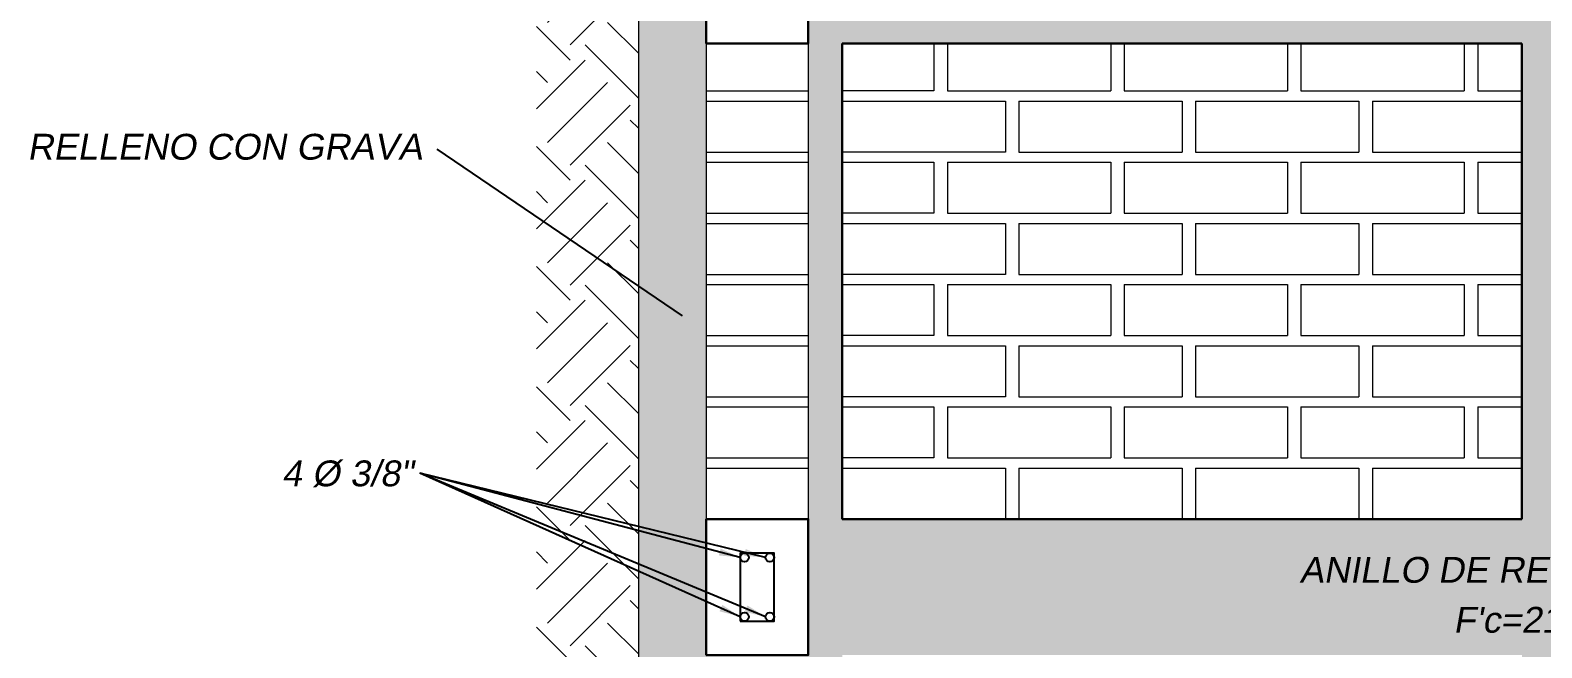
# Model space of a CAD drawing. Header units: metres. Extents: x 4293 to 4528, y 2596 to 2639.
# Drawn here: x 4466.004 to 4468.228, y 2628.6 to 2629.509 of the extents above; entities that cross this region are included whole.
import ezdxf
from ezdxf.enums import TextEntityAlignment as Align

# ---------------------------------------------------------------- set-up
doc = ezdxf.new("R2010")
doc.units = ezdxf.units.M
for name, color, linetype, lineweight in [('a. acero', 150, 'Continuous', 25), ('a. grava', 252, 'Continuous', 5), ('a. Ladrillos', 24, 'Continuous', 15), ('a. terreno', 79, 'Continuous', 9), ('A.B LADRILLO', 24, 'Continuous', 5), ('A.Texto', 180, 'Continuous', 5), ('cimiento', 6, 'Continuous', 30), ('columna', 212, 'Continuous', 30), ('concreto', 252, 'Continuous', 5)]:
    doc.layers.add(name, color=color, linetype=linetype, lineweight=lineweight)
doc.styles.add('ARIAL', font='arial.ttf', dxfattribs={"oblique": 10})
doc.dimstyles.new('Esc 1-25', dxfattribs={"dimscale": 0.25, "dimtxt": 0.15, "dimasz": 0.125, "dimexe": 0.1, "dimexo": 0.1, "dimgap": 0.15, "dimtad": 2, "dimtih": 1, "dimtoh": 1, "dimzin": 4, "dimdsep": 46, "dimtxsty": 'ARIAL', "dimblk": 'ARCHTICK', "dimcen": 0.5, "dimdle": 0.1, "dimadec": 0, "dimazin": 0, "dimtfac": 1, "dimtofl": 0, "dimtmove": 2, "dimatfit": 3, "dimfxl": 1, "dimtolj": 1, "dimtzin": 0, "dimarcsym": 1})

# ---------------------------------------------------------------- blocks, each defined once
blk = doc.blocks.new('_ArchTick')
at = {"color": 0, "linetype": 'ByBlock', "const_width": 0.15}
blk.add_lwpolyline([(-0.5, -0.5), (0.5, 0.5)], dxfattribs=at)

msp = doc.modelspace()

# ---------------------------------------------------------------- hatches: boundary and pattern name
at = {"layer": 'a. grava'}
h = msp.add_hatch(dxfattribs=at)
h.set_pattern_fill('GRAVEL', color=256, scale=0.1, style=0)
h.set_pattern_definition([(228.0128, (4409.5989635, 2630.692744), (-0.7999998232, -0.9000001342), [0.0134536, -1.3319088]), (184.9697, (4409.5899635, 2630.6827437), (1.20000010515, 0.0999991307), [0.0230868, -2.2855925]), (132.5104, (4409.5669635, 2630.680744), (0.99999907183, -1.1000008674), [0.0162788, -1.6116032]), (267.2737, (4409.5279635, 2630.6557437), (0.09999960177, 2.0000000295), [0.0210238, -2.0813558]), (292.8337, (4409.5269635, 2630.6347437), (-0.50000099054, 1.19999964118), [0.0206155, -2.0409373]), (357.2737, (4409.5349635, 2630.6157437), (-2.0000000295, 0.09999960177), [0.0210238, -2.0813558]), (37.6942, (4409.5559635, 2630.6147437), (-1.30000073456, -0.99999904052), [0.0278029, -2.7524849]), (72.2553, (4409.5779635, 2630.6317437), (0.70000107627, 2.19999962312), [0.0262488, -2.5986321]), (121.4296, (4409.5859635, 2630.6567437), (-0.8000008234, 1.29999950365), [0.021095, -2.0884073]), (175.2364, (4409.5749635, 2630.674744), (1.1000000946, -0.0999991533), [0.0240832, -1.1800763]), (222.3974, (4409.5509635, 2630.6767437), (-1.2000007351, -1.0999992082), [0.0311448, -3.0833375]), (138.8141, (4409.626963, 2630.654744), (-0.7000002947, 0.5999997313), [0.0106301, -1.0523844]), (171.4692, (4409.6189635, 2630.6617437), (1.2999998285, -0.200000791), [0.0202237, -2.0021511]), (225, (4409.59896, 2630.664744), (-1e-17, -0.10000003), [0.0141421, -0.1272792]), (203.1986, (4409.591963, 2630.676744), (0.499999973, 0.2000001325), [0.0076158, -0.7539615]), (291.8014, (4409.584963, 2630.673744), (-0.099999991, 0.3000000273), [0.0107703, -0.5277462]), (30.9638, (4409.588963, 2630.663744), (0.299999802, 0.2000002484), [0.0174929, -0.5656023]), (161.5651, (4409.603963, 2630.672744), (0.200000043, -0.09999984), [0.0126491, -0.3035787]), (16.3895, (4409.5269635, 2630.6737437), (1.00000021984, 0.299999271), [0.01772, -1.7542845]), (70.3462, (4409.5439635, 2630.678744), (-0.3999995247, -1.10000021356), [0.0148661, -1.4717408]), (293.1986, (4409.603963, 2630.692744), (-0.2000001325, 0.499999973), [0.0152315, -0.7463458]), (343.6105, (4409.6099635, 2630.6787437), (-1.00000021984, 0.299999271), [0.01772, -1.7542845]), (339.444, (4409.526963, 2630.611744), (-0.5000001845, 0.1999995996), [0.017088, -0.8373124]), (294.7751, (4409.5429635, 2630.605744), (-0.4999992189, 1.1000003422), [0.0143178, -1.4174643]), (66.8014, (4409.604963, 2630.592744), (0.2000001325, 0.499999973), [0.0152315, -0.7463458]), (17.354, (4409.6109635, 2630.6067437), (-1.3000002019, -0.3999994502), [0.0167631, -1.6595424]), (69.444, (4409.555963, 2630.592744), (-0.1999995996, -0.5000001845), [0.008544, -0.8458564]), (101.3099, (4409.598963, 2630.592744), (-0.099999763, 0.400000075), [0.005099, -0.5048029]), (165.9638, (4409.597963, 2630.597744), (0.300000055, -0.099999806), [0.0206155, -0.391695]), (186.009, (4409.5779635, 2630.6027437), (0.9999999751, 0.09999993175), [0.019105, -1.8913923]), (303.6901, (4409.588963, 2630.654744), (-0.100000133, 0.199999956), [0.0144222, -0.3461329]), (353.1572, (4409.5969635, 2630.6427437), (1.69999993655, -0.2000007998), [0.0251794, -2.4927563]), (60.9454, (4409.621963, 2630.639744), (-0.4000000027, -0.7000000385), [0.0102956, -1.0192674]), (90, (4409.62696, 2630.64874), (-0.1, 0.1), [0.006, -0.094]), (120.2564, (4409.5759635, 2630.605744), (0.3999994887, -0.7000002456), [0.0138924, -1.375352]), (48.0128, (4409.5689635, 2630.617744), (0.7999998232, 0.9000001342), [0.0269072, -1.3184552]), (0, (4409.58696, 2630.63774), (0.1, 0.1), [0.026, -0.074]), (325.3048, (4409.6129635, 2630.637744), (-0.9999994259, 0.70000086096), [0.0158114, -1.5653274]), (254.0546, (4409.625963, 2630.628744), (-0.099999989, -0.4000000127), [0.0145602, -0.7134508]), (207.646, (4409.6219635, 2630.6147437), (-1.89999958072, -1.00000077132), [0.0237065, -2.3469474]), (175.4261, (4409.6009635, 2630.6037437), (-1.30000005583, 0.09999948012), [0.0250799, -2.4829074])])
h.paths.add_polyline_path([(4466.9986, 2630.5844), (4466.8986, 2630.5844), (4466.8986, 2627.2394), (4466.9986, 2627.2394)])
at = {"layer": 'a. terreno', "ltscale": 0.5}
h = msp.add_hatch(dxfattribs=at)
h.set_pattern_fill('EARTH', color=256, scale=0.5, angle=45, style=0)
h.set_pattern_definition([(45, (4303.45636, 2617.99641), (1e-17, 0.1767767), [0.125, -0.125]), (45, (4303.42321, 2618.02955), (1e-17, 0.1767767), [0.125, -0.125]), (45, (4303.39007, 2618.0627), (1e-17, 0.1767767), [0.125, -0.125]), (135, (4303.39007, 2618.0848), (-0.1767767, 3e-17), [0.125, -0.125]), (135, (4303.42321, 2618.11794), (-0.1767767, 3e-17), [0.125, -0.125]), (135, (4303.45636, 2618.15109), (-0.1767767, 3e-17), [0.125, -0.125])])
h.paths.add_polyline_path([(4466.8986, 2630.7344), (4466.7486, 2630.7344), (4466.7486, 2627.2394), (4466.8986, 2627.2394)])
at = {"layer": 'concreto', "ltscale": 0.5}
h = msp.add_hatch(dxfattribs=at)
h.set_pattern_fill('AR-CONC', color=256, scale=0.02, angle=45, style=0)
h.set_pattern_definition([(95, (4272.2352, 2619.29062), (0.1103104, 0.092561416), [0.015, -0.165]), (40, (4272.2352, 2619.29062), (-0.12599843, 0.08675363), [0.012, -0.132]), (145.451444, (4272.24439, 2619.29833), (-0.01568803, 0.17931504), [0.01274804, -0.14022842]), (91.1842, (4272.20691, 2619.3189), (0.17433868, 0.12752276), [0.0225, -0.2475]), (141.63564, (4272.22144, 2619.32953), (-0.00558001, 0.26994233), [0.01912207, -0.21034275]), (36.18416, (4272.20691, 2619.3189), (-0.00558001, 0.26994233), [0.018, -0.198]), (66, (4272.22813, 2619.32597), (0.141354314, 0.027476495), [0.015, -0.165]), (11, (4272.22813, 2619.32597), (-0.06814172, 0.13696169), [0.012, -0.132]), (116.451445, (4272.2399, 2619.32826), (0.073212595, 0.16443818), [0.01274804, -0.14022842]), (82.5, (4272.2352, 2619.29062), (-0.045358637, 0.048797964), [0, -0.1304, 0, -0.134, 0, -0.1325]), (52.5, (4272.2352, 2619.29062), (-0.018574588, 0.09298189), [0, -0.0764, 0, -0.1274, 0, -0.0505]), (12.5, (4272.20366, 2619.25908), (0.078683633, 0.072304152), [0, -0.05, 0, -0.156, 0, -0.207]), (2.5, (4272.18952, 2619.24494), (0.068317997, 0.09663196), [0, -0.065, 0, -0.1036, 0, -0.147])])
h.paths.add_polyline_path([(4468.3986, 2629.6894), (4468.3986, 2630.5844), (4468.1986, 2630.5844), (4468.1986, 2629.6894), (4467.1986, 2629.6894), (4467.1986, 2630.5844), (4467.1486, 2630.5844), (4467.1486, 2627.7394), (4467.6486, 2627.7394), (4469.2486, 2627.7394), (4469.4486, 2627.7394), (4469.4486, 2630.5844), (4469.3986, 2630.5844), (4469.3986, 2629.6894)])
h.paths.add_polyline_path([(4468.3986, 2629.4894), (4469.3986, 2629.4894), (4469.3986, 2628.7894), (4468.3986, 2628.7894)], flags=16)
h.paths.add_polyline_path([(4468.1986, 2629.4894), (4468.1986, 2628.7894), (4467.1986, 2628.7894), (4467.1986, 2629.4894)], flags=16)
h.paths.add_polyline_path([(4468.3986, 2628.5894), (4469.3986, 2628.5894), (4469.3986, 2627.8894), (4468.3986, 2627.8894)], flags=16)
h.paths.add_polyline_path([(4468.1986, 2628.5894), (4468.1986, 2627.8894), (4467.1986, 2627.8894), (4467.1986, 2628.5894)], flags=16)

# ---------------------------------------------------------------- linework, layer by layer
at = {"layer": 'a. acero'}
msp.add_lwpolyline([(4467.0486, 2628.6394), (4467.0986, 2628.6394), (4467.0986, 2628.7394), (4467.0486, 2628.7394)], close=True, dxfattribs=at)
for centre in [(4467.0549, 2628.733), (4467.0922, 2628.733), (4467.0549, 2628.6457), (4467.0922, 2628.6457)]:
    msp.add_circle(centre, 0.00635, dxfattribs=at)
at = {"layer": 'a. grava'}
msp.add_line((4466.8986, 2630.5844), (4466.8986, 2627.2394), dxfattribs=at)
at = {"layer": 'a. Ladrillos'}
for p, q in [((4466.9986, 2629.4894), (4466.9986, 2628.7894)), ((4467.3336, 2629.4894), (4467.3336, 2629.4194)), ((4467.3536, 2629.4894), (4467.3536, 2629.4194)), ((4467.5936, 2629.4894), (4467.5936, 2629.4194)), ((4467.6136, 2629.4894), (4467.6136, 2629.4194)), ((4467.8536, 2629.4894), (4467.8536, 2629.4194)), ((4467.8736, 2629.4894), (4467.8736, 2629.4194)), ((4468.1136, 2629.4894), (4468.1136, 2629.4194)), ((4468.1336, 2629.4894), (4468.1336, 2629.4194)), ((4466.9986, 2629.4194), (4467.1486, 2629.4194)), ((4467.3336, 2629.4194), (4467.1986, 2629.4194)), ((4467.3536, 2629.4194), (4467.5936, 2629.4194)), ((4467.6136, 2629.4194), (4467.8536, 2629.4194)), ((4467.8736, 2629.4194), (4468.1136, 2629.4194)), ((4468.1336, 2629.4194), (4468.1986, 2629.4194)), ((4466.9986, 2629.4044), (4467.1486, 2629.4044)), ((4466.9986, 2629.4044), (4467.1486, 2629.4044)), ((4467.1986, 2629.4044), (4467.4386, 2629.4044)), ((4467.4386, 2629.4044), (4467.4386, 2629.3294)), ((4467.4586, 2629.4044), (4467.4586, 2629.3294)), ((4467.4586, 2629.4044), (4467.6986, 2629.4044)), ((4467.6986, 2629.4044), (4467.6986, 2629.3294)), ((4467.7186, 2629.4044), (4467.7186, 2629.3294)), ((4467.7186, 2629.4044), (4467.9586, 2629.4044)), ((4467.9586, 2629.4044), (4467.9586, 2629.3294)), ((4467.9786, 2629.4044), (4467.9786, 2629.3294)), ((4467.9786, 2629.4044), (4468.1986, 2629.4044)), ((4466.9986, 2629.3294), (4467.1486, 2629.3294)), ((4467.4386, 2629.3294), (4467.1986, 2629.3294)), ((4467.4586, 2629.3294), (4467.6986, 2629.3294)), ((4467.7186, 2629.3294), (4467.9586, 2629.3294)), ((4467.9786, 2629.3294), (4468.1986, 2629.3294)), ((4466.9986, 2629.3144), (4467.1486, 2629.3144)), ((4466.9986, 2629.3144), (4467.1486, 2629.3144)), ((4467.1986, 2629.3144), (4467.3336, 2629.3144)), ((4467.3336, 2629.3144), (4467.3336, 2629.2394)), ((4467.3536, 2629.3144), (4467.3536, 2629.2394)), ((4467.3536, 2629.3144), (4467.5936, 2629.3144)), ((4467.5936, 2629.3144), (4467.5936, 2629.2394)), ((4467.6136, 2629.3144), (4467.6136, 2629.2394)), ((4467.6136, 2629.3144), (4467.8536, 2629.3144)), ((4467.8536, 2629.3144), (4467.8536, 2629.2394)), ((4467.8736, 2629.3144), (4467.8736, 2629.2394)), ((4467.8736, 2629.3144), (4468.1136, 2629.3144)), ((4468.1136, 2629.3144), (4468.1136, 2629.2394)), ((4468.1336, 2629.3144), (4468.1336, 2629.2394)), ((4468.1336, 2629.3144), (4468.1986, 2629.3144)), ((4466.9986, 2629.2394), (4467.1486, 2629.2394)), ((4467.3336, 2629.2394), (4467.1986, 2629.2394)), ((4467.3536, 2629.2394), (4467.5936, 2629.2394)), ((4467.6136, 2629.2394), (4467.8536, 2629.2394)), ((4467.8736, 2629.2394), (4468.1136, 2629.2394)), ((4468.1336, 2629.2394), (4468.1986, 2629.2394)), ((4466.9986, 2629.2244), (4467.1486, 2629.2244)), ((4466.9986, 2629.2244), (4467.1486, 2629.2244)), ((4467.1986, 2629.2244), (4467.4386, 2629.2244)), ((4467.4386, 2629.2244), (4467.4386, 2629.1494)), ((4467.4586, 2629.2244), (4467.4586, 2629.1494)), ((4467.4586, 2629.2244), (4467.6986, 2629.2244)), ((4467.6986, 2629.2244), (4467.6986, 2629.1494)), ((4467.7186, 2629.2244), (4467.7186, 2629.1494)), ((4467.7186, 2629.2244), (4467.9586, 2629.2244)), ((4467.9586, 2629.2244), (4467.9586, 2629.1494)), ((4467.9786, 2629.2244), (4467.9786, 2629.1494)), ((4467.9786, 2629.2244), (4468.1986, 2629.2244)), ((4466.9986, 2629.1494), (4467.1486, 2629.1494)), ((4467.4386, 2629.1494), (4467.1986, 2629.1494)), ((4467.4586, 2629.1494), (4467.6986, 2629.1494)), ((4467.7186, 2629.1494), (4467.9586, 2629.1494)), ((4467.9786, 2629.1494), (4468.1986, 2629.1494)), ((4466.9986, 2629.1344), (4467.1486, 2629.1344)), ((4466.9986, 2629.1344), (4467.1486, 2629.1344)), ((4467.1986, 2629.1344), (4467.3336, 2629.1344)), ((4467.3336, 2629.1344), (4467.3336, 2629.0594)), ((4467.3536, 2629.1344), (4467.3536, 2629.0594)), ((4467.3536, 2629.1344), (4467.5936, 2629.1344)), ((4467.5936, 2629.1344), (4467.5936, 2629.0594)), ((4467.6136, 2629.1344), (4467.6136, 2629.0594)), ((4467.6136, 2629.1344), (4467.8536, 2629.1344)), ((4467.8536, 2629.1344), (4467.8536, 2629.0594)), ((4467.8736, 2629.1344), (4467.8736, 2629.0594)), ((4467.8736, 2629.1344), (4468.1136, 2629.1344)), ((4468.1136, 2629.1344), (4468.1136, 2629.0594)), ((4468.1336, 2629.1344), (4468.1336, 2629.0594)), ((4468.1336, 2629.1344), (4468.1986, 2629.1344)), ((4466.9986, 2629.0594), (4467.1486, 2629.0594)), ((4467.3336, 2629.0594), (4467.1986, 2629.0594)), ((4467.3536, 2629.0594), (4467.5936, 2629.0594)), ((4467.6136, 2629.0594), (4467.8536, 2629.0594)), ((4467.8736, 2629.0594), (4468.1136, 2629.0594)), ((4468.1336, 2629.0594), (4468.1986, 2629.0594)), ((4466.9986, 2629.0444), (4467.1486, 2629.0444)), ((4466.9986, 2629.0444), (4467.1486, 2629.0444)), ((4467.1986, 2629.0444), (4467.4386, 2629.0444)), ((4467.4386, 2629.0444), (4467.4386, 2628.9694)), ((4467.4586, 2629.0444), (4467.4586, 2628.9694)), ((4467.4586, 2629.0444), (4467.6986, 2629.0444)), ((4467.6986, 2629.0444), (4467.6986, 2628.9694)), ((4467.7186, 2629.0444), (4467.7186, 2628.9694)), ((4467.7186, 2629.0444), (4467.9586, 2629.0444)), ((4467.9586, 2629.0444), (4467.9586, 2628.9694)), ((4467.9786, 2629.0444), (4467.9786, 2628.9694)), ((4467.9786, 2629.0444), (4468.1986, 2629.0444)), ((4466.9986, 2628.9694), (4467.1486, 2628.9694)), ((4466.9986, 2628.9544), (4467.1486, 2628.9544)), ((4466.9986, 2628.9544), (4467.1486, 2628.9544)), ((4467.4386, 2628.9694), (4467.1986, 2628.9694)), ((4467.1986, 2628.9544), (4467.3336, 2628.9544)), ((4467.3336, 2628.9544), (4467.3336, 2628.8794)), ((4467.3536, 2628.9544), (4467.3536, 2628.8794)), ((4467.3536, 2628.9544), (4467.5936, 2628.9544)), ((4467.4586, 2628.9694), (4467.6986, 2628.9694)), ((4467.5936, 2628.9544), (4467.5936, 2628.8794)), ((4467.6136, 2628.9544), (4467.6136, 2628.8794)), ((4467.6136, 2628.9544), (4467.8536, 2628.9544)), ((4467.7186, 2628.9694), (4467.9586, 2628.9694)), ((4467.8536, 2628.9544), (4467.8536, 2628.8794)), ((4467.8736, 2628.9544), (4467.8736, 2628.8794)), ((4467.8736, 2628.9544), (4468.1136, 2628.9544)), ((4467.9786, 2628.9694), (4468.1986, 2628.9694)), ((4468.1136, 2628.9544), (4468.1136, 2628.8794)), ((4468.1336, 2628.9544), (4468.1336, 2628.8794)), ((4468.1336, 2628.9544), (4468.1986, 2628.9544)), ((4466.9986, 2628.8794), (4467.1486, 2628.8794)), ((4466.9986, 2628.8644), (4467.1486, 2628.8644)), ((4467.3336, 2628.8794), (4467.1986, 2628.8794)), ((4467.1986, 2628.8644), (4467.4386, 2628.8644)), ((4467.3536, 2628.8794), (4467.5936, 2628.8794)), ((4467.4386, 2628.8644), (4467.4386, 2628.7894)), ((4467.4586, 2628.8644), (4467.4586, 2628.7894)), ((4467.4586, 2628.8644), (4467.6986, 2628.8644)), ((4467.6136, 2628.8794), (4467.8536, 2628.8794)), ((4467.6986, 2628.8644), (4467.6986, 2628.7894)), ((4467.7186, 2628.8644), (4467.7186, 2628.7894)), ((4467.7186, 2628.8644), (4467.9586, 2628.8644)), ((4467.8736, 2628.8794), (4468.1136, 2628.8794)), ((4467.9586, 2628.8644), (4467.9586, 2628.7894)), ((4467.9786, 2628.8644), (4467.9786, 2628.7894)), ((4467.9786, 2628.8644), (4468.1986, 2628.8644)), ((4468.1336, 2628.8794), (4468.1986, 2628.8794))]:
    msp.add_line(p, q, dxfattribs=at)
msp.add_lwpolyline([(4467.1486, 2629.4894), (4467.1486, 2628.7894)], dxfattribs=at)
at = {"layer": 'A.B LADRILLO'}
for p, q in [((4467.1986, 2629.4044), (4467.3186, 2629.4044)), ((4467.1986, 2629.2244), (4467.3186, 2629.2244)), ((4467.1986, 2629.0444), (4467.3186, 2629.0444)), ((4467.1986, 2628.8644), (4467.3186, 2628.8644))]:
    msp.add_line(p, q, dxfattribs=at)
at = {"layer": 'cimiento'}
for points in [[(4466.9986, 2629.4894), (4467.1486, 2629.4894), (4467.1486, 2629.6894), (4466.9986, 2629.6894), (4466.9986, 2629.4894)], [(4466.9986, 2628.5894), (4467.1486, 2628.5894), (4467.1486, 2628.7894), (4466.9986, 2628.7894), (4466.9986, 2628.5894)]]:
    msp.add_lwpolyline(points, dxfattribs=at)
at = {"layer": 'columna'}
for p, q in [((4467.1986, 2629.4894), (4467.1986, 2628.7894)), ((4468.1986, 2629.4894), (4467.1986, 2629.4894)), ((4468.1986, 2628.7894), (4467.1986, 2628.7894))]:
    msp.add_line(p, q, dxfattribs=at)
msp.add_lwpolyline([(4468.1986, 2628.7894), (4468.1986, 2629.4894)], dxfattribs=at)

# ---------------------------------------------------------------- texts
at = {"layer": 'A.Texto', "ltscale": 0.005, "style": 'ARIAL', "oblique": 10}
for s, p in [('RELLENO CON GRAVA ', (4466.2974, 2629.3373)), ('4 %%C 3/8"', (4466.4703, 2628.8567)), ('ANILLO DE REFUERZO 15 x 20cm', (4468.2932, 2628.7148))]:
    msp.add_text(s, height=0.038, dxfattribs=at).set_placement(p, align=Align.MIDDLE_CENTER)
msp.add_text("F'c=210 kg/cm2", height=0.038, dxfattribs=at).set_placement((4468.0977, 2628.6223))

# ---------------------------------------------------------------- leaders
at = {"layer": 'A.Texto', "ltscale": 0.005}
for points in [[(4466.9636, 2629.0885), (4466.6026, 2629.3337)], [(4467.0859, 2628.6457), (4466.577, 2628.8568)], [(4467.0859, 2628.733), (4466.577, 2628.8568)], [(4467.0486, 2628.733), (4466.577, 2628.8568)], [(4467.0486, 2628.6457), (4466.577, 2628.8568)]]:
    msp.add_leader(points, dimstyle='Esc 1-25', override={"dimgap": 0.15, "dimtad": 0}, dxfattribs=at)

doc.saveas('drawing.dxf')
